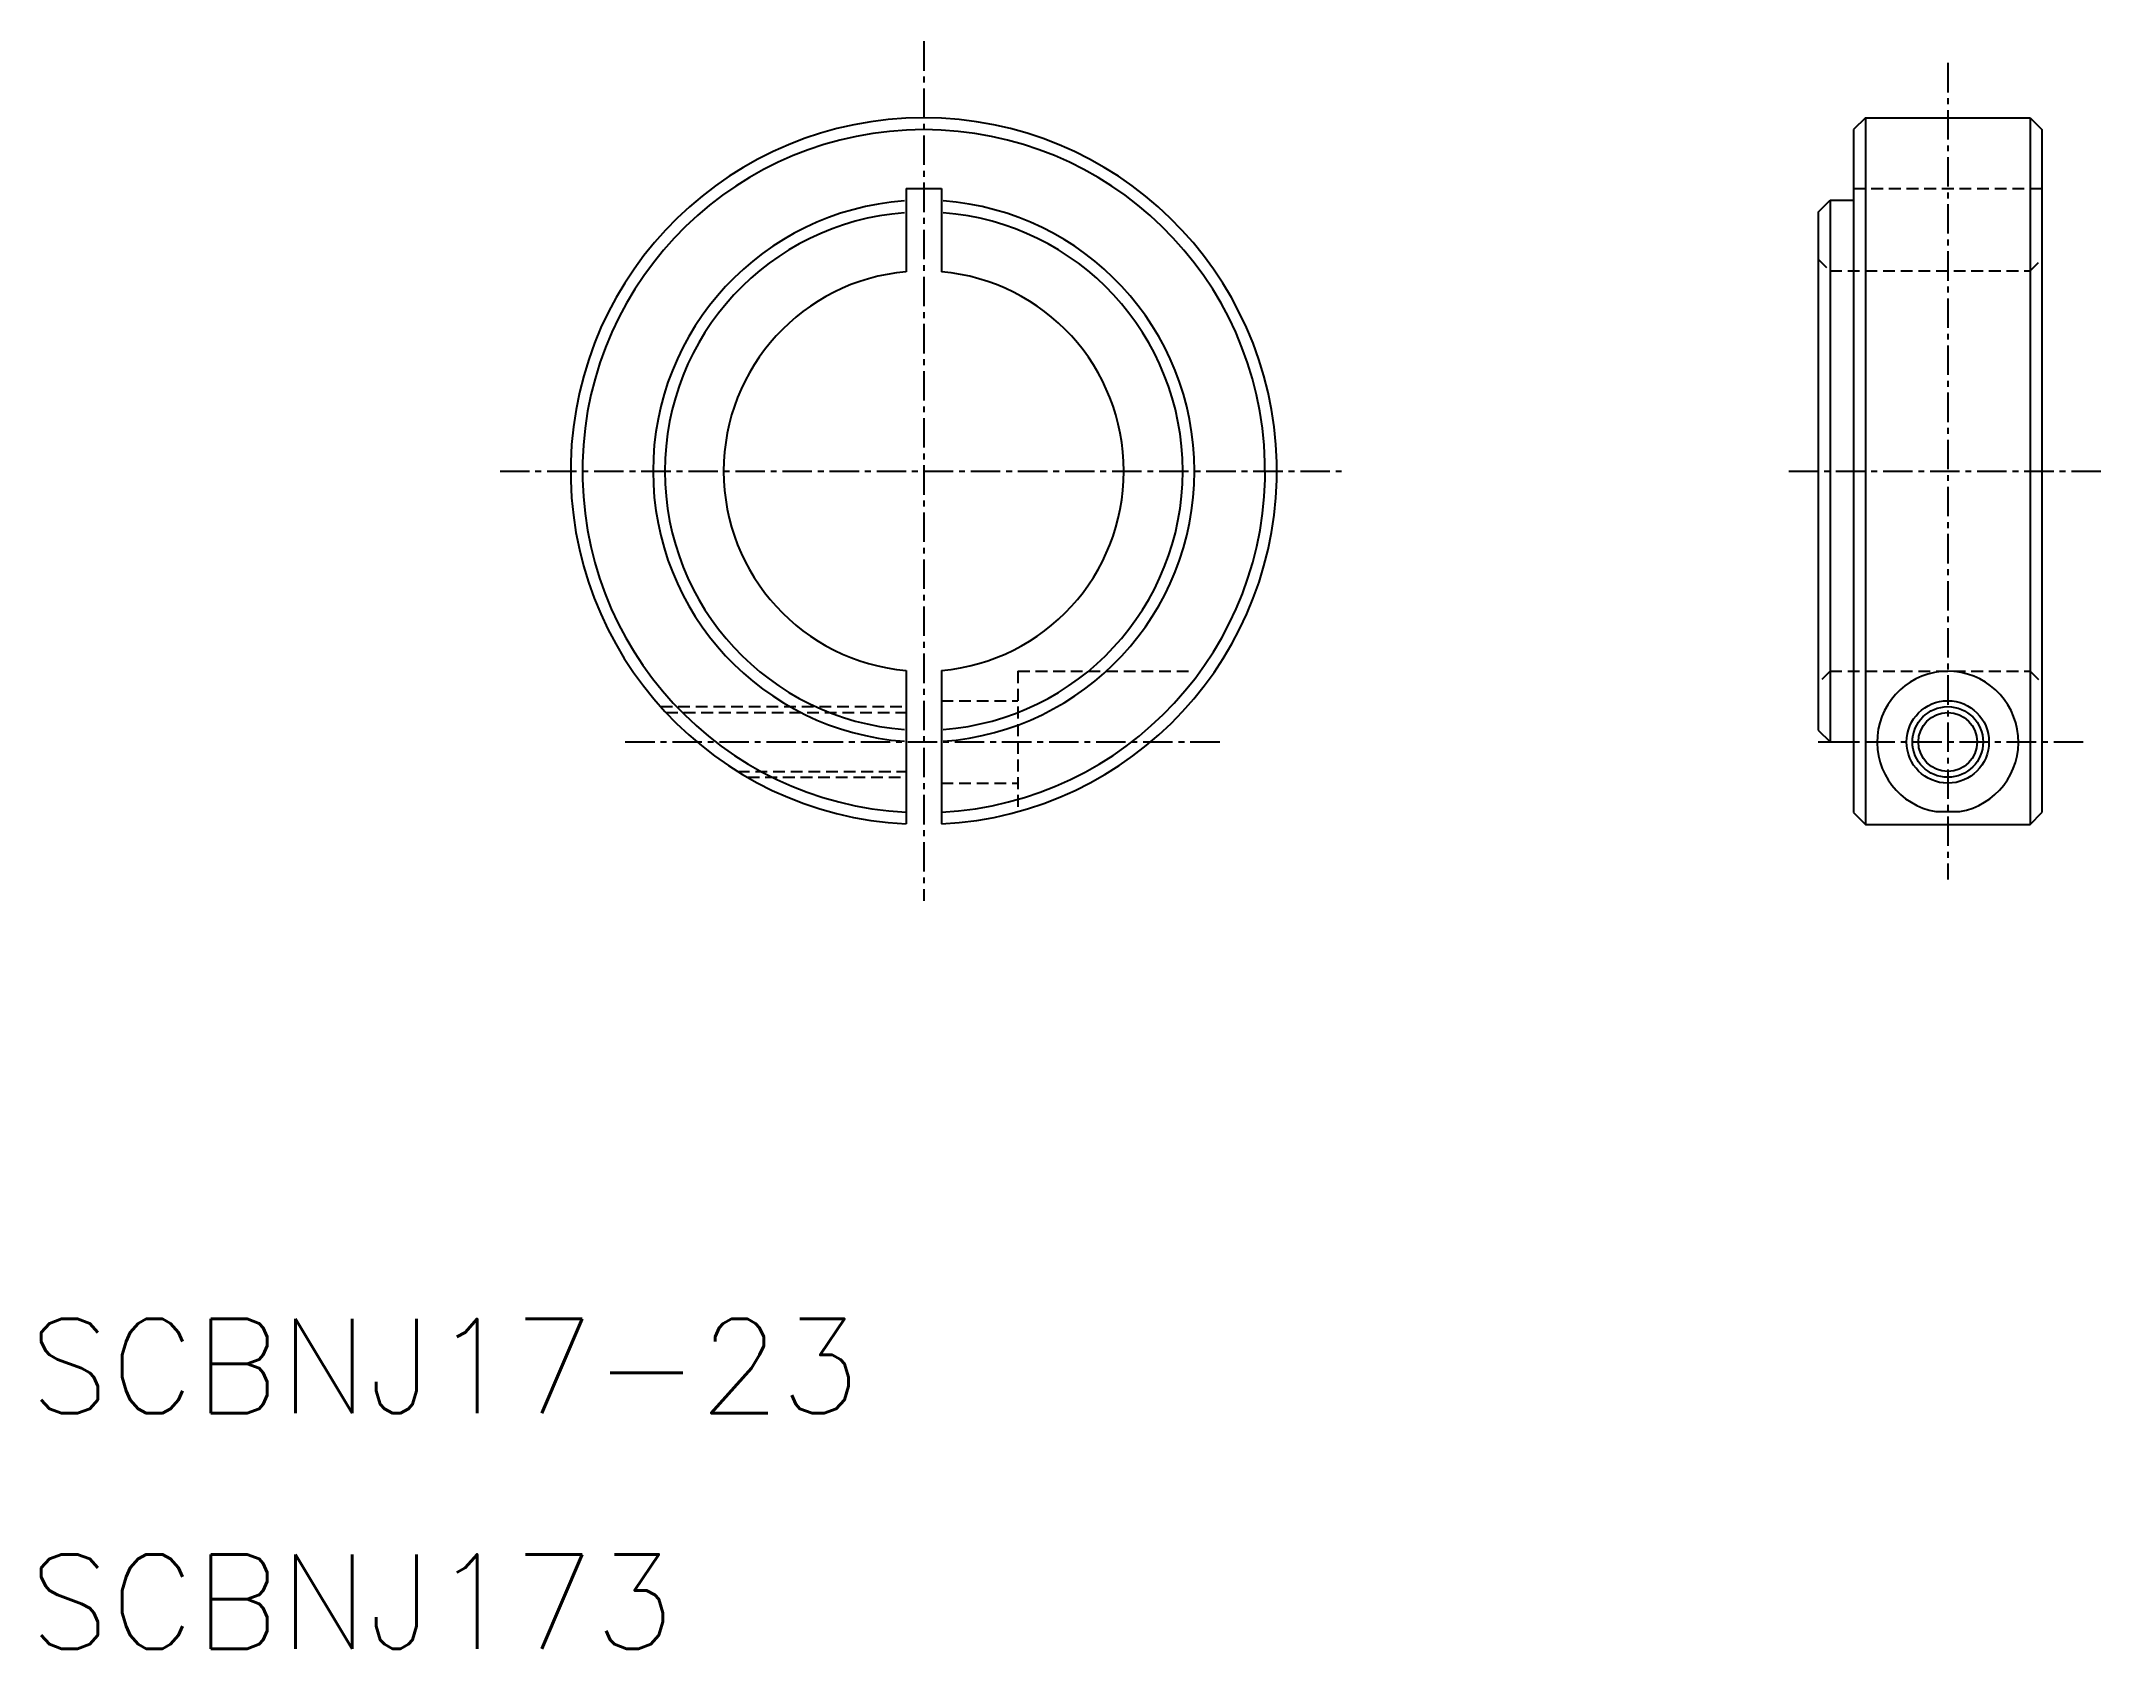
# Model space of a CAD drawing. Extents: x 10.5 to 98.3, y 10 to 78.2.
import ezdxf

# ---------------------------------------------------------------- set-up
doc = ezdxf.new("R2010")
doc.units = 0
doc.linetypes.add('CENTER', pattern=[2, 1.25, -0.25, 0.25, -0.25])
doc.linetypes.add('DASHED', pattern=[0.75, 0.5, -0.25])
doc.layers.get('0').update_dxf_attribs({"linetype": 'CONTINUOUS'})
doc.layers.add('CENTER', color=1, linetype='CENTER')
doc.styles.get("Standard").update_dxf_attribs({"font": 'txt.shx', "bigfont": 'bigfont.shx'})

msp = doc.modelspace()

# ---------------------------------------------------------------- linework, layer by layer
at = {"color": 7, "linetype": 'CONTINUOUS'}
for p, q in [((88, 75), (87.5, 74.5)), ((88, 75), (95, 75)), ((88, 75), (88, 45)), ((95, 75), (95.5, 74.5)), ((95, 75), (95, 45)), ((87.5, 74.5), (87.5, 45.5)), ((95.5, 74.5), (95.5, 45.5)), ((47.25, 72), (47.25, 68.467)), ((47.25, 72), (48.75, 72)), ((48.75, 72), (48.75, 68.467)), ((86, 71), (86.5, 71.5)), ((86.5, 71.5), (86.5, 48.5)), ((86.5, 71.5), (87.5, 71.5)), ((86, 71), (86, 49)), ((87.5, 60), (87.5, 60)), ((47.25, 51.533), (47.25, 45.019)), ((48.75, 51.533), (48.75, 45.019)), ((86, 49), (86.5, 48.5)), ((86.5, 48.5), (87.5, 48.5)), ((87.5, 45.5), (88, 45)), ((88, 45), (95, 45)), ((90.993, 45.543), (92.007, 45.543)), ((95, 45), (95.5, 45.5))]:
    msp.add_line(p, q, dxfattribs=at)
at = {"color": 3, "linetype": 'DASHED'}
for p, q in [((87.5, 72), (95.5, 72)), ((86, 69), (86.5, 68.5)), ((86.5, 68.5), (95, 68.5)), ((95, 68.5), (95.5, 69)), ((52, 51.5), (52, 45.543)), ((52, 51.5), (59.359, 51.5)), ((86.5, 51.5), (86, 51)), ((86.5, 51.5), (95, 51.5)), ((95, 51.5), (95.5, 51)), ((48.75, 50.25), (52, 50.25)), ((36.82, 50), (47.25, 50)), ((37.048, 49.75), (47.25, 49.75)), ((40.098, 47.25), (47.25, 47.25)), ((40.517, 47), (47.25, 47)), ((48.75, 46.75), (52, 46.75))]:
    msp.add_line(p, q, dxfattribs=at)
at = {"color": 7, "linetype": 'CONTINUOUS'}
for radius in [1.75, 1.25]:
    msp.add_circle((91.5, 48.5), radius, dxfattribs=at)
at = {"color": 3, "linetype": 'CONTINUOUS'}
msp.add_circle((91.5, 48.5), 1.5, dxfattribs=at)
at = {"color": 7, "linetype": 'CONTINUOUS'}
for centre, radius, start, end in [((48, 60), 15, 272.86598, 267.13402), ((48, 60), 14.5, 272.9649, 267.0351), ((48, 60), 11.5, 94.09604, 265.90396), ((48, 60), 11.5, 274.09604, 85.90396), ((48, 60), 11, 94.30122, 265.69878), ((48, 60), 11, 274.30122, 85.69878), ((48, 60), 8.5, 95.06209, 264.93791), ((48, 60), 8.5, 275.06209, 84.93791), ((91.5, 48.5), 3, 279.73147, 260.26853)]:
    msp.add_arc(centre, radius, start, end, dxfattribs=at)
at = {"layer": 'CENTER', "color": 1, "linetype": 'CENTER'}
for p, q in [((48, 78.25), (48, 41.75)), ((91.5, 77.333), (91.5, 42.667)), ((30, 60), (66, 60)), ((84.75, 60), (98.25, 60)), ((35.322, 48.5), (60.678, 48.5)), ((86, 48.5), (97.5, 48.5))]:
    msp.add_line(p, q, dxfattribs=at)

# ---------------------------------------------------------------- texts
at = {"color": 7, "linetype": 'CONTINUOUS'}
for s, p in [('SCBNJ17-23', (10, 20)), ('SCBNJ173', (10, 10))]:
    msp.add_text(s, height=4, dxfattribs=at).set_placement(p)

doc.saveas('drawing.dxf')
